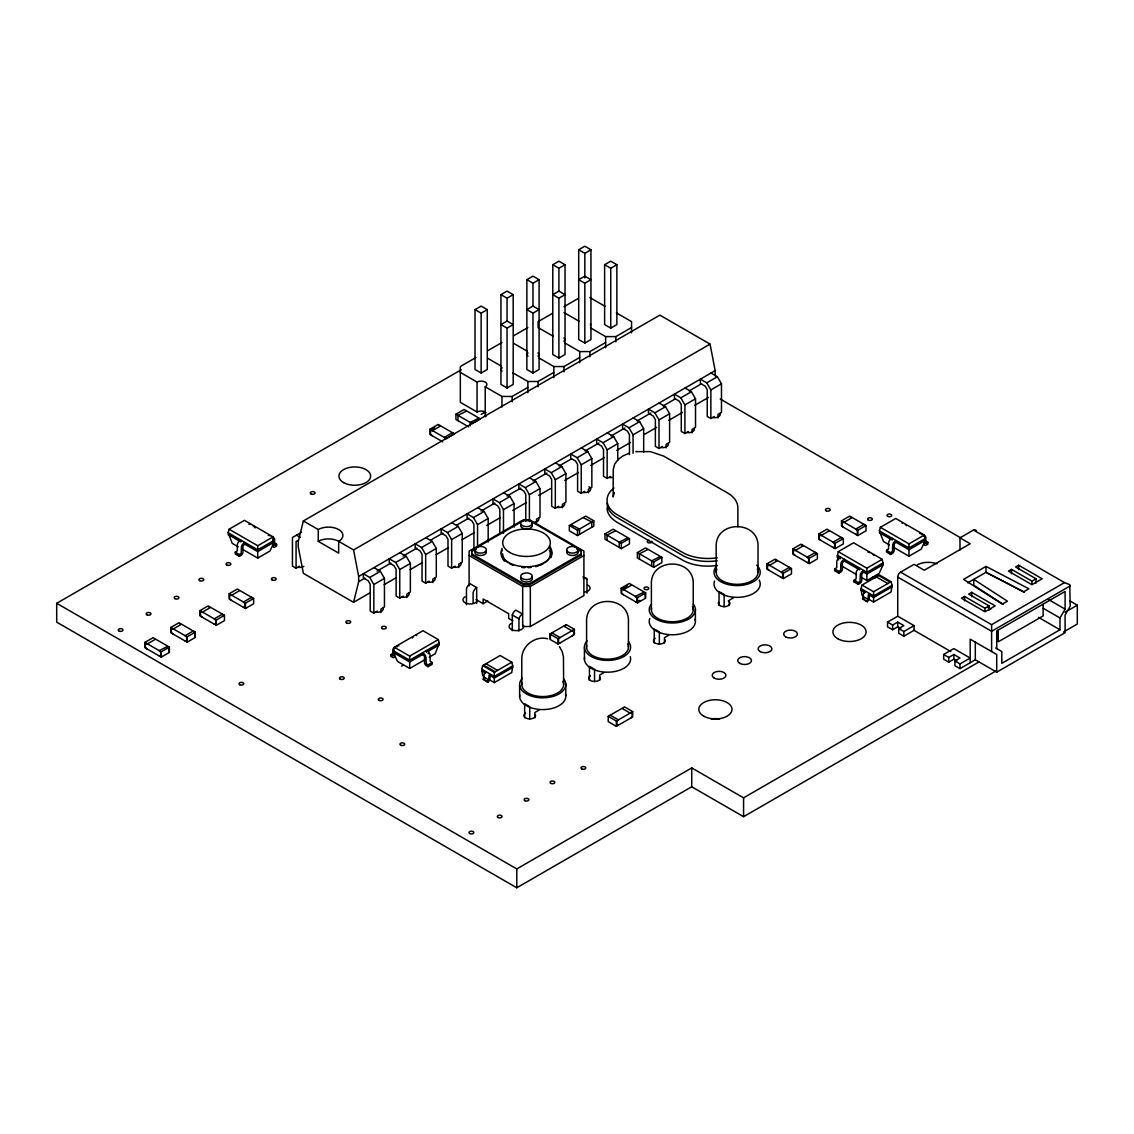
<?xml version="1.0" encoding="UTF-8"?>
<svg xmlns="http://www.w3.org/2000/svg" width="1134" height="1134" viewBox="0 0 1134 1134"><rect width="100%" height="100%" fill="white"/><g stroke="black" fill="none" stroke-linecap="round" stroke-linejoin="round"><path stroke-width="1.5" d="M471.914 555.079L471.914 550.387L523.469 520.634L529.55 520.634L581.09 550.387L581.104 555.065L529.55 584.832L523.44 584.832L471.914 555.079L471.914 553.916L523.44 583.67L529.55 583.67L581.104 553.902L581.104 555.065M489.945 680.088L494.296 682.597L494.296 672.292L482.715 665.601L481.723 669.173L482.715 675.907M867.794 598.709L873.591 602.055L873.591 591.75L862.01 585.073L861.018 588.631L862.01 595.364M864.292 593.365L864.632 592.657M392.846 655.58L392.888 649.513A3.615 2.084 60 0 1 395.086 648.251M482.715 665.601L500.179 655.523L511.76 662.199L512.752 665.856L511.76 672.505L494.296 682.597M862.01 585.073L879.488 574.981L891.069 581.671L892.047 585.314L891.069 591.962L873.591 602.055M614.174 492.425L613.154 496.905L613.225 469.731L614.529 464.416L617.704 459.95M715.157 375.878L715.157 370.634L710.068 344.112L659.86 315.124L303.359 520.96L298.256 541.57L298.256 546.829L303.359 573.336L353.567 602.324L370.393 592.614M353.567 602.324L358.67 581.714L358.67 576.455L353.567 549.933L338.669 541.343A14.43 8.335 0 0 0 318.257 541.343L318.257 529.55L303.359 520.96M238.225 546.829L232.215 543.356L228.132 532.753L229.111 529.224L244.462 520.35L273.081 536.878L274.059 542.18L269.977 551.011L257.73 558.084L242.733 549.423M424.711 659.79L409.7 668.45L397.453 661.377L393.37 652.546L394.349 647.245L422.968 630.717L438.319 639.576L439.297 643.12L435.215 653.723L429.205 657.181M838.636 559.913L837.275 556.964L838.253 551.663L853.59 542.789L882.209 559.317L883.188 564.619L879.105 573.464L866.858 580.523L860.862 577.064M889.467 544.944L883.471 541.485L879.389 530.882L880.367 527.338L895.718 518.479L924.323 535.007L925.301 540.308L921.219 549.139L908.972 556.213L893.975 547.552M484.813 677.82L483.297 679.521C484.346 677.707 483.892 669.457 485.678 673.001L481.723 670.718M614.061 492.893L613.607 493.744M995.695 648.01L1001.818 651.54L1001.818 663.333L1059.992 629.753L1059.992 617.959L1065.095 609.128L1065.095 591.452L996.715 630.929L996.715 648.605M863.598 598.242L862.591 598.979C863.64 597.164 863.201 588.915 864.973 592.458L861.018 590.176M617.973 459.653L622.864 455.981L628.803 453.345M475.018 309.61L481.142 306.081L487.266 309.61L487.266 369.471L481.142 373.015L475.018 369.471L475.018 309.61L481.142 313.154L487.266 309.61M500.944 294.656L507.068 291.112L513.192 294.656L513.192 384.44L507.068 387.97L500.944 384.44L500.944 294.656L507.068 298.185L513.192 294.656M526.856 279.687L532.98 276.157L539.104 279.687L539.104 369.471L532.98 373.015L526.856 369.471L526.856 279.687L532.98 283.216L539.104 279.687M552.782 264.718L558.906 261.189L565.03 264.718L565.03 354.517L558.906 358.046L552.782 354.517L552.782 264.718L558.906 268.262L565.03 264.718M578.709 249.763L584.832 246.22L590.942 249.763L590.942 339.548L584.832 343.078L578.709 339.548L578.709 249.763L584.832 253.293L590.942 249.763M507.068 321.05L500.944 324.579L507.068 328.123L513.192 324.579L507.068 321.05L507.068 298.185M558.906 291.112L552.782 294.656L558.906 298.185L565.03 294.656L558.906 291.112L558.906 268.262M604.62 264.718L610.744 261.189L616.868 264.718L616.868 324.579L610.744 328.123L604.62 324.579L604.62 264.718L610.744 268.262L616.868 264.718M532.98 313.154L539.104 309.61L532.98 306.081L526.856 309.61L532.98 313.154L532.98 373.015M584.832 283.216L590.942 279.687L584.832 276.157L578.709 279.687L584.832 283.216L584.832 343.078M476.039 357.451L460.333 366.537L460.333 402.357L477.06 412.011A5.769 3.331 0 0 1 486.146 412.705M487.677 350.746L501.965 342.496M513.603 335.777L527.877 327.528M552.371 313.395L538.083 321.631L538.083 327.528L553.307 336.316M564.009 306.676L578.297 298.426M996.162 670.86L743.578 816.693L691.74 786.769L516.778 887.78L56.7 622.155L56.7 603.302L461.198 369.769M430.013 429.162L438.178 424.442L454.507 433.868L446.342 438.589L430.013 429.162L430.013 434.464L442.77 441.821M455.939 414.193L464.104 409.487L480.433 418.914L472.268 423.62L455.939 414.193L455.939 419.495L468.696 426.866M431.884 429.262L434.606 427.688M274.059 542.18L257.73 551.606L244.972 544.235L243.952 544.83A1.446 0.836 -60 0 0 242.931 546.602L242.931 552.201A2.523 1.46 -60 0 1 241.145 555.291L239.359 556.312L235.277 553.959L235.277 552.201L237.318 550.798L237.346 544.731A3.615 2.084 -60 0 1 239.543 540.918L240.89 540.11L240.89 541.882L228.132 534.525M481.142 414.378L485.224 412.011M460.333 372.42L477.06 382.087A5.769 3.331 0 0 1 485.224 382.087A5.769 3.331 0 0 1 485.224 386.793L501.965 396.461L512.171 396.461L527.877 387.389M512.667 372.717L527.877 381.492L538.083 381.492L553.803 372.42M538.593 357.749L553.803 366.537L564.009 366.537L579.729 357.451M564.505 342.78L579.729 351.568L589.921 351.568L605.641 342.496M590.431 327.811L605.641 336.6L615.847 336.6L631.567 327.528M235.277 552.201L239.359 554.554L241.216 553.463L241.429 547.084A3.615 2.084 -60 0 1 243.626 543.271L244.972 542.477L244.972 544.235M229.111 529.224L257.73 545.737L273.081 536.878M274.059 540.408L257.73 549.834L228.132 532.753M273.039 541.811L273.039 546.007A2.523 1.46 -60 0 0 274.825 547.042L276.611 546.007L276.611 544.235L274.697 545.298M301.545 532.271L292.444 537.53L292.444 566.107L296.073 568.205L299.574 566.192M298.114 540.28L296.073 541.457L296.073 568.205M144.897 642.397L153.062 637.691L169.391 647.117L169.391 652.419L161.226 657.125L144.897 647.698L144.897 642.397L161.226 651.823L169.391 647.117M170.823 627.442L178.988 622.722L195.317 632.148L195.317 637.45L187.153 642.17L170.823 632.744L170.823 627.442L187.153 636.869L195.317 632.148M199.981 610.602L208.132 605.896L224.461 615.323L224.461 620.624L216.296 625.33L199.981 615.904L199.981 610.602L216.296 620.029L224.461 615.323M229.139 593.762L237.304 589.056L253.633 598.483L253.633 603.784L245.468 608.49L229.139 599.064L229.139 593.762L245.468 603.189L253.633 598.483M353.567 549.933L710.068 344.112M358.67 576.455L715.157 370.634M358.67 581.714L364.779 578.17M377.027 571.111L390.791 563.159M403.038 556.085L416.802 548.147M430.58 540.195L442.813 533.122M456.591 525.17L468.824 518.11M481.071 511.037L494.835 503.085M507.082 496.026L520.846 488.074M533.093 481L546.857 473.048M559.105 465.989L571.338 458.916M585.116 450.963L598.88 443.025M611.127 435.952L624.891 428M637.138 420.941L650.902 412.989M663.149 405.915L675.382 398.856M689.16 390.904L701.393 383.831M377.324 611.084L373.837 613.111L370.208 611.013L370.208 584.265L368.167 580.721L363.348 577.943L363.348 573.747L369.755 577.447L380.372 571.323L384.454 578.397L384.454 606.973L380.967 608.986L380.967 612.488M403.25 596.13L399.763 598.142L396.12 596.045L396.12 569.296L394.079 565.753L389.274 562.974L389.274 558.779L395.681 562.478L406.284 556.355L410.366 563.428L410.366 592.019L406.879 594.032L406.879 597.519M429.162 581.161L425.675 583.174L422.046 581.076L422.046 554.328L420.005 550.798L415.186 548.02L415.186 543.824L421.593 547.524L432.21 541.386L436.292 548.459L436.292 577.05L432.805 579.063L432.805 582.55M455.117 566.178L451.63 568.191L448.001 566.093L448.001 539.345L445.96 535.815L441.14 533.023L441.14 528.841L447.547 532.541L458.164 526.403L462.247 533.476L462.247 562.067L458.76 564.08L458.76 567.567M473.927 549.451L473.927 524.376L471.886 520.846L467.066 518.068L467.066 513.872L473.473 517.572L484.09 511.448L488.173 518.507L488.173 542.052M499.839 532.824L499.839 509.421L497.798 505.877L492.978 503.099L492.978 498.903L499.385 502.603L510.002 496.479L514.085 503.553L514.085 527.083M525.765 521.201L525.765 494.452L523.724 490.909L518.904 488.13L518.904 483.934L525.311 487.634L535.928 481.511L540.011 488.584L540.011 517.175L536.51 519.188L536.51 522.675M558.807 506.317L555.32 508.33L551.677 506.232L551.677 479.484L549.636 475.954L544.816 473.176L544.816 468.98L551.237 472.68L561.84 466.542L565.923 473.615L565.923 502.206L562.436 504.219L562.436 507.706M584.719 491.348L581.232 493.361L577.603 491.263L577.603 464.515L575.562 460.985L570.742 458.207L570.742 454.011L577.149 457.711L587.766 451.587L591.849 458.646L591.849 487.237L588.362 489.25L588.362 492.751M610.645 476.393L607.158 478.406L603.515 476.308L603.515 449.56L601.474 446.016L596.668 443.238L596.668 439.042L603.075 442.742L613.678 436.618L617.761 443.692L617.761 460.503M629.441 454.649L629.441 434.591L627.4 431.062L622.58 428.269L622.58 424.073L628.987 427.787L639.604 421.65L643.687 428.723L643.687 452.268M662.483 446.456L658.996 448.469L655.367 446.371L655.367 419.623L653.326 416.093L648.506 413.315L648.506 409.119L654.913 412.819L665.53 406.695L669.613 413.754L669.613 442.345L666.112 444.358L666.112 447.845M688.409 431.487L684.908 433.514L681.279 431.416L681.279 404.668L679.238 401.124L674.418 398.346L674.418 394.15L680.825 397.85L691.442 391.726L695.525 398.799L695.525 427.376L692.038 429.389L692.038 432.89M714.363 416.504L710.862 418.517L707.233 416.419L707.233 389.671L705.192 386.141L700.373 383.363L700.373 379.167L706.78 382.867L717.397 376.743L721.479 383.802L721.479 412.393L717.992 414.406L717.992 417.907M373.837 613.111L373.837 584.52L384.454 578.397M399.763 598.142L399.763 569.552L410.366 563.428M425.675 583.174L425.675 554.583L436.292 548.459M451.63 568.191L451.63 539.6L462.247 533.476M477.556 546.503L477.556 524.645L488.173 518.507M503.468 533.221L503.468 509.676L514.085 503.553M529.394 521.612L529.394 494.707L540.011 488.584M555.32 508.33L555.32 479.739L565.923 473.615M581.232 493.361L581.232 464.784L591.849 458.646M607.158 478.406L607.158 449.815L617.761 443.692M633.07 453.345L633.07 434.846L643.687 428.723M658.996 448.469L658.996 419.892L669.613 413.754M684.908 433.514L684.908 404.923L695.525 398.799M710.862 418.517L710.862 389.94L721.479 383.802M384.157 584.662L396.404 577.589M410.168 569.651L422.415 562.577M436.179 554.625L448.426 547.566M462.19 539.614L474.437 532.541M486.67 525.481L500.448 517.529M512.681 510.456L526.459 502.504M538.693 495.445L550.94 488.371M564.704 480.419L578.482 472.481M590.715 465.408L604.493 457.456M616.726 450.396L630.504 442.444M644.268 434.492L656.515 427.419M668.748 420.36L682.526 412.407M694.759 405.334L708.537 397.396M473.431 550.67L476.464 548.927M569.339 525.524L585.668 516.098L593.819 520.804L593.819 526.119L577.504 535.546L569.339 530.825L569.339 525.524L577.504 530.23L593.819 520.804M394.391 653.567L394.391 656.373A2.523 1.46 60 0 1 392.605 657.408L390.819 656.373L390.819 654.601L392.86 653.425M476.124 599.631L483.141 603.685L487.733 601.034M604.975 533.901L613.14 529.195L629.469 538.622L629.469 543.923L621.304 548.629L604.975 539.203L604.975 533.901L621.304 543.328L629.469 538.622M394.349 647.245L409.7 656.104L438.319 639.576M469.107 555.518L522.675 586.448L530.329 586.448L583.911 555.518M439.297 643.12L409.7 660.201L393.37 650.774M401.535 666.097L403.576 664.907M426.54 652.248L426.54 650.477L427.887 651.285A3.615 2.084 60 0 1 430.098 655.098L430.126 661.165L432.153 662.554L432.153 664.326L428.071 666.679L426.285 665.644A2.523 1.46 60 0 1 424.499 662.554L424.499 656.955A1.446 0.836 60 0 0 423.478 655.197L422.458 654.601L409.7 661.972L393.37 652.546M427.957 651.426L439.297 644.877M422.458 654.601L422.458 652.83L423.818 653.638A3.615 2.084 60 0 1 426.015 657.451L426.256 663.858L428.071 664.907L432.153 662.554M637.379 552.612L645.544 547.906L661.873 557.333L661.873 562.634L653.708 567.34L637.379 557.914L637.379 552.612L653.708 562.039L661.873 557.333M522.675 586.448L522.675 626.521L530.329 626.521L583.911 595.591L583.911 551.096L530.329 520.166L522.675 520.166L469.107 551.096L469.107 585.938M621.191 588.163L629.342 583.443L645.671 592.869L645.671 598.171L637.506 602.891L621.191 593.465L621.191 588.163L637.506 597.59L645.671 592.869M623.062 588.263L627.13 585.895M549.905 634.019L566.235 624.593L574.399 629.313L574.399 634.615L558.07 644.041L549.905 639.321L549.905 634.019L558.07 638.74L574.399 629.313M565.724 625.486L564.193 626.365L572.358 631.071L573.889 630.192L573.889 634.317L572.358 635.791M494.296 672.292L511.76 662.199M512.752 667.402L494.367 678.019L490.412 675.736L489.732 679.223A2.892 1.673 -60 0 1 489.69 680.003L488.031 682.257L483.297 679.521M512.752 665.856L494.367 676.474L481.723 669.173M483.297 677.976C491.773 689.656 487.053 670.251 490.412 675.736M635.465 601.715L636.996 601.998L639.718 600.425M766.981 563.839L775.146 559.133L791.475 568.559L791.475 573.861L783.311 578.567L766.981 569.14L766.981 563.839L783.311 573.265L791.475 568.559M792.893 548.884L801.058 544.164L817.387 553.59L817.387 558.892L809.222 563.612L792.893 554.186L792.893 548.884L809.222 558.311L817.387 553.59M818.819 533.916L826.984 529.195L843.313 538.622L843.313 543.923L835.148 548.643L818.819 539.217L818.819 533.916L835.148 543.342L843.313 538.622M841.499 520.818L849.664 516.098L865.993 525.524L865.993 530.825L857.828 535.546L841.499 526.119L841.499 520.818L857.828 530.244L865.993 525.524M539.104 710.04L534.851 712.492L534.851 717.751M603.898 672.618L599.659 675.07L599.659 680.343M668.691 635.21L664.453 637.662L664.453 642.935M733.5 597.802L729.247 600.255L729.247 605.513M840.337 556.964L838.976 557.758A3.615 2.084 -60 0 0 836.779 561.571L836.75 567.652L834.723 569.041L834.723 570.813L838.806 573.166L840.592 572.131A2.523 1.46 -60 0 0 842.378 569.041L842.378 563.442A1.446 0.836 -60 0 1 843.398 561.67L844.419 561.089L859.714 569.92M834.723 569.041L838.806 571.394L840.648 570.317L840.861 563.924A3.615 2.084 -60 0 1 843.058 560.125L844.419 559.317L844.419 561.089M925.301 540.308L908.972 549.735L896.229 542.364L895.208 542.959A1.446 0.836 -60 0 0 894.187 544.731L894.187 550.316A2.523 1.46 -60 0 1 892.401 553.42L890.615 554.441L886.533 552.088L886.533 550.316L888.56 548.927L888.588 542.86A3.615 2.084 -60 0 1 890.785 539.047L892.146 538.239L892.146 540.011M859.714 568.148L858.367 568.956A3.615 2.084 -60 0 0 856.17 572.769L856.142 578.836L854.1 580.239L854.1 581.997L858.183 584.364L859.969 583.33A2.523 1.46 -60 0 0 861.755 580.239L861.755 574.64A1.446 0.836 -60 0 1 862.776 572.868L863.796 572.273L866.858 574.045L883.188 564.619M886.533 550.316L890.615 552.683L892.458 551.592L892.671 545.213A3.615 2.084 -60 0 1 894.868 541.4L896.229 540.606L896.229 542.364M608.221 716.334L624.536 706.907L632.701 711.613L632.701 716.915L616.372 726.341L608.221 721.635L608.221 716.334L616.372 721.04L632.701 711.613M608.731 716.631L610.262 715.157L618.413 719.863L616.882 721.337L616.882 725.462L618.413 725.165M838.253 551.663L866.858 568.177L882.209 559.317M880.367 527.338L908.972 543.866L924.323 535.007M883.188 562.847L866.858 572.273L837.275 555.192M925.301 538.537L908.972 547.963L879.389 530.882M854.1 581.997L855.886 580.977M854.1 580.239L858.183 582.592L860.04 581.501L860.252 575.122A3.615 2.084 -60 0 1 862.45 571.309L863.796 570.515L863.796 572.273M924.281 539.94L924.281 544.136A2.523 1.46 -60 0 0 926.067 545.171L927.853 544.136L927.853 542.364L925.968 543.427M950.802 651.54L914.061 630.334L914.061 625.628L897.731 616.201L897.731 577.078A4.04 2.339 -60 0 1 900.594 572.131L914.061 564.349L924.267 570.246L970.194 543.725L959.988 537.842L959.988 550.061M959.988 537.842L973.454 530.06A4.04 2.339 -60 0 1 976.289 531.293M873.591 591.75L891.069 581.671M892.047 586.859L873.662 597.476L869.707 595.194L869.027 598.681A2.892 1.673 -60 0 1 868.998 599.475L867.34 601.715L862.591 598.979M892.047 585.314L873.662 595.931L861.018 588.631M862.591 597.434C871.068 609.114 866.362 589.708 869.707 595.194M900.793 628.562L897.731 626.804L892.628 629.753L887.525 626.804L887.525 622.084L897.731 616.201M967.77 582.833L985.999 572.301L1023.761 591.75L1028.864 588.801L985.999 566.405L963.56 579.375L1002.328 604.124L1007.431 601.176L973.766 579.375L973.766 585.272L1003.037 604.224M887.525 622.084L892.628 625.032L897.731 622.084L903.855 625.628L898.752 628.562L898.752 633.282L903.855 636.231L914.061 630.334M898.752 628.562L903.855 631.51L914.061 625.628M989.061 605.882L984.978 608.235L964.58 596.456L961.519 598.228L984.978 611.779L995.184 605.882L971.725 592.331L968.663 594.103L989.061 605.882L989.061 610.305M1036.008 578.779L1031.926 581.147L1011.514 569.353L1008.452 571.125L1031.926 584.676L1042.132 578.779L1018.658 565.228L1015.596 567L1036.008 578.779L1036.008 583.202M56.7 603.302L516.778 868.928L691.74 767.916L743.578 797.84L979.322 661.732M900.594 572.131L991.612 624.678L1064.486 582.607L1069.759 584.648L1070.198 606.18L1065.095 615.011L1065.095 632.687L996.715 672.164L975.297 659.79L959.988 668.635L954.885 665.686L954.885 660.966L959.988 658.032L953.864 654.488L948.761 657.437L943.658 654.488L943.658 659.208L948.761 662.157L953.864 659.208L956.926 660.966M943.658 654.488L953.864 648.605L970.194 658.032L959.988 663.914L954.885 660.966M1070.198 585.909L991.612 631.284L897.731 577.078M1065.053 612.247L1077.3 605.173L1077.3 624.026L1063.522 631.978M635.82 451.63L650.448 451.63L663.801 456.151L727.915 493.177C733.103 496.224 737.795 501.228 737.88 507.607L737.88 526.828M392.704 655.665L390.819 654.601M547.58 638.796C535.007 635.366 521.413 646.125 521.782 659.152L521.782 684.482M1024.271 592.288L985.999 572.301L985.999 566.405M589.921 297.604L605.145 306.378M616.343 312.856L631.567 321.631L631.567 332.815M710.99 373.043L717.397 376.743M973.454 530.06L1064.486 582.607M720.189 398.984L960.81 537.913M1069.631 600.751L1077.3 605.173M564.009 312.559L579.219 321.347M685.035 388.026L691.442 391.726M1048.255 599.404L1065.095 609.128M1043.152 608.249L1059.992 617.959M925.812 541.187L927.853 542.364M1038.56 617.378L1059.992 629.753M659.109 402.995L665.53 406.695M879.389 532.64L890.757 539.217M850.174 516.991L851.705 517.869L843.54 522.59L842.009 521.697L842.009 525.822L843.54 527.296M865.483 525.822L863.952 524.347L855.787 529.068L857.318 530.542L857.318 534.667L855.787 534.369M987.856 607.541L990.79 609.241M513.688 343.375L527.381 351.271M633.197 417.95L639.604 421.65M842.803 538.919L841.272 537.445L833.107 542.165L834.638 543.64L834.638 547.765L833.107 547.467M878.595 575.491L890.176 582.181M876.242 576.852L887.823 583.542M872.982 576.993L875.023 578.17M837.275 556.964L840.337 558.722M487.776 358.33L501.455 366.239M841.357 565.795L856.354 574.456M607.271 432.919L613.678 436.618M801.568 545.043L803.099 545.936L794.934 550.642L793.403 549.763L793.403 553.888L794.934 555.362M816.877 553.888L815.346 552.414L807.181 557.12L808.712 558.594L808.712 562.719L807.181 562.436M863.272 596.583L868.006 599.319M581.359 447.887L587.766 451.587M775.656 560.012L777.187 560.891L769.022 565.611L767.491 564.732L767.491 568.857L769.022 570.317M790.965 568.857L789.434 567.383L781.269 572.089L782.8 573.563L782.8 577.688L781.269 577.39M555.433 462.842L561.84 466.542M438.688 425.335L440.219 426.214L432.054 430.92L430.523 430.041L430.523 434.166L432.054 435.64M453.997 434.166L452.466 432.692L444.301 437.412L445.832 438.886M529.521 477.811L535.928 481.511M720.317 592.246L724.144 594.457L724.144 606.747M503.595 492.78L510.002 496.479M576.54 548.927L581.09 551.549L581.09 550.387M477.669 507.748L484.09 511.448M582.989 576.837L586.973 579.148L586.973 593.195M655.523 629.668L659.35 631.879L659.35 644.155M451.757 522.703L458.164 526.403M425.803 537.686L432.21 541.386M476.677 603.401L476.677 587.554L470.043 583.726A5.33 3.076 -60 0 0 466.471 588.985L466.471 604.649M518.933 618.81A5.188 2.991 -60 0 1 522.505 614.004L515.871 610.177A5.188 2.991 -60 0 0 512.299 614.982L518.933 618.81L518.933 631.114M399.877 552.655L406.284 556.355M512.866 620.851L508.656 618.413L508.656 613.707L483.141 598.979L483.141 603.685M373.965 567.624L380.372 571.323M318.257 541.343L338.669 553.123L338.669 541.343A14.43 8.335 0 0 0 338.669 529.55A14.43 8.335 0 0 0 318.257 529.55M296.527 535.163L300.368 537.388M485.962 663.73L497.543 670.421M274.57 543.058L276.611 544.235M483.594 665.091L495.175 671.782M483.977 677.111L488.711 679.847M253.123 598.78L251.592 597.306L243.427 602.012L244.958 603.486L244.958 607.611L243.427 607.314M208.642 606.775L210.173 607.654L202.022 612.374L200.491 611.495L200.491 615.606L202.022 617.08M223.951 615.606L222.42 614.146L214.255 618.852L215.786 620.326L215.786 624.451L214.255 624.154M179.498 623.601L181.029 624.494L172.864 629.2L171.333 628.321L171.333 632.446L172.864 633.92M559.459 646.607L562.237 651.71L563.456 656.926L563.641 684.482M706.78 382.867L710.862 389.94M680.825 397.85L684.908 404.923M654.913 412.819L658.996 419.892M628.987 427.787L633.07 434.846M603.075 442.742L607.158 449.815M577.149 457.711L581.232 464.784M551.237 472.68L555.32 479.739M525.311 487.634L529.394 494.707M499.385 502.603L503.468 509.676M473.473 517.572L477.556 524.645M447.547 532.541L451.63 539.6M421.593 547.524L425.675 554.583M395.681 562.478L399.763 569.552M369.755 577.447L373.837 584.52M925.84 543.356L925.798 537.275A3.615 2.084 -60 0 0 923.6 536.013M274.598 545.227L274.556 539.16A3.615 2.084 -60 0 0 272.684 537.771M1043.152 604.124L1043.152 615.904L998.246 641.83L998.246 630.036M1031.926 581.147L1031.926 584.081M1018.658 565.228L1018.658 569.651M1011.514 569.353L1011.514 573.776M996.715 672.164L996.715 654.488L970.194 639.179L970.194 662.738M991.612 624.678L991.612 651.54M984.978 608.235L984.978 611.183M975.297 642.113L975.297 659.79M971.725 592.331L971.725 596.753M964.58 596.456L964.58 600.878M959.988 663.914L959.988 668.635M953.864 654.488L953.864 659.208M948.761 657.437L948.761 662.157M908.972 543.866L908.972 556.213M903.855 631.51L903.855 636.231M897.731 622.084L897.731 626.804M892.628 625.032L892.628 629.753M890.615 552.683L890.615 554.441M867.34 600.169L867.34 601.715M866.858 568.177L866.858 580.523M858.183 582.592L858.183 584.364M857.828 530.244L857.828 535.546M838.806 571.394L838.806 573.166M835.148 543.342L835.148 548.643M829.025 530.967L820.86 535.687L819.329 534.794L819.329 538.919L820.86 540.394M809.222 558.311L809.222 563.612M783.311 573.265L783.311 578.567M758.036 572.245L758.036 546.914C759.256 519.896 714.973 519.896 716.178 546.914L716.178 572.245M743.578 797.84L743.578 816.693M719.041 591.509L719.041 605.556M695.383 609.156L695.383 620.95M693.243 609.667L693.243 584.322C694.447 557.304 650.165 557.304 651.384 584.322L651.384 609.667M691.74 767.916L691.74 786.769M659.832 556.737L651.667 560.862L651.667 566.164M654.247 628.931L654.247 642.964M653.708 562.039L653.708 567.34M647.585 549.664L639.42 553.789L639.42 559.09M645.161 593.167L645.161 597.292M643.63 592.288L635.465 596.399L636.996 597.873L636.996 601.998M637.506 597.59L637.506 602.891M631.383 585.215L623.232 589.921L621.701 589.042L621.701 593.167L623.232 594.641M630.66 718.091L632.191 716.631L632.191 712.506L630.66 713.385L622.495 708.665M628.434 647.075L628.434 621.744C629.654 594.712 585.371 594.712 586.59 621.744L586.59 647.075M627.428 538.026L619.263 542.151L619.263 547.453M621.304 543.328L621.304 548.629M616.372 721.04L616.372 726.341M615.847 336.6L615.847 341.887M615.181 530.967L607.016 535.092L607.016 540.394M610.744 268.262L610.744 328.123M605.641 336.6L605.641 347.769M594.556 681.577L594.556 669.287L589.453 666.338L589.453 680.386M591.778 527.296L591.778 521.994L583.627 517.869M589.921 351.568L589.921 356.841M584.832 253.293L584.832 277.943M584.435 647.571L584.435 659.364M579.729 351.568L579.729 362.738M579.545 534.355L579.545 529.054L571.38 524.929M577.504 530.23L577.504 535.546M565.781 683.986L565.781 695.766M564.009 366.537L564.009 371.81M560.111 642.865L558.58 643.162L558.58 639.037L560.111 637.563L551.946 632.843L550.415 634.317L550.415 638.442M558.906 298.185L558.906 358.046M558.07 638.74L558.07 644.041M553.803 366.537L553.803 377.707M538.083 381.492L538.083 386.779M532.98 283.216L532.98 306.109M530.329 586.448L530.329 626.521M529.748 718.984L529.748 706.695L524.645 703.746L524.645 717.794M529.55 583.67L529.55 584.832M527.877 381.492L527.877 392.676M523.44 583.67L523.44 584.832M519.641 684.993L519.641 696.772M516.778 868.928L516.778 887.78M512.171 396.461L512.171 401.748M512.299 614.982L512.299 630.788M507.068 328.123L507.068 387.97M501.965 396.461L501.965 407.021M488.031 680.712L488.031 682.257M485.224 386.793L485.224 416.731A5.769 3.331 0 0 0 486.146 416.036M481.142 313.154L481.142 373.015M478.392 418.318L470.227 422.443L470.227 425.789M477.06 382.087L477.06 412.011M473.105 603.26L473.105 592.813A5.33 3.076 -60 0 1 476.677 587.554M471.914 550.387L471.914 551.549M466.145 411.245L457.98 415.37L457.98 420.671M428.071 664.907L428.071 666.679M409.7 656.104L409.7 668.45M257.73 545.737L257.73 558.084M245.468 603.189L245.468 608.49M239.359 554.554L239.359 556.312M239.345 590.814L231.18 595.534L229.649 594.655L229.649 598.78L231.18 600.24M216.296 620.029L216.296 625.33M194.807 636.571L194.807 632.446L193.276 630.972L185.111 635.692L186.642 637.152L186.642 641.277L185.111 640.993M187.153 636.869L187.153 642.17M168.881 647.415L168.881 651.54M167.35 646.522L159.185 650.647L160.716 652.121L160.716 656.246L159.185 655.948M161.226 651.823L161.226 657.125M155.103 639.463L146.938 644.169L145.407 643.29L145.407 647.415L146.938 648.889M665.006 639.831A5.854 3.388 0 0 1 657.833 643.984A5.854 3.388 0 0 1 655.211 638.314M587.936 585.116A7.328 4.238 0 0 1 584.648 592.203M523.469 625.33A7.328 4.238 0 0 1 514.496 630.518A7.328 4.238 0 0 1 511.207 623.431M477.329 600.878A7.328 4.238 0 0 1 466.584 603.444A7.328 4.238 0 0 1 465.068 596.782M535.404 714.661A5.854 3.388 0 0 1 528.231 718.8A5.854 3.388 0 0 1 525.609 713.144M303.841 566.405A5.854 3.388 0 0 1 298.185 567.284M728.297 600.907A5.854 3.388 0 0 1 725.661 606.562A5.854 3.388 0 0 1 718.488 602.423M668.238 443.422A5.854 3.388 0 0 1 661.065 447.561M612.247 477.499A5.854 3.388 0 0 1 609.213 477.499M588.957 486.798A5.854 3.388 0 0 1 589.893 490.88A5.854 3.388 0 0 1 583.301 492.454M917.037 565.015A15.876 9.171 0 0 1 936.925 563.811M651.908 541.216A2.381 1.375 0 0 1 650.236 542.888A2.381 1.375 0 0 1 647.316 541.924A2.381 1.375 0 0 1 649.002 540.238M600.212 677.253A5.854 3.388 0 0 1 593.039 681.392A5.854 3.388 0 0 1 590.403 675.736M383.108 608.037A5.854 3.388 0 0 1 375.935 612.176M409.034 593.068A5.854 3.388 0 0 1 401.861 597.207M434.96 578.099A5.854 3.388 0 0 1 427.773 582.252M460.872 563.144A5.854 3.388 0 0 1 453.699 567.284M538.636 518.238A5.854 3.388 0 0 1 534.497 522.391M564.548 503.283A5.854 3.388 0 0 1 557.375 507.422M694.15 428.454A5.854 3.388 0 0 1 686.977 432.593M720.076 413.485A5.854 3.388 0 0 1 712.903 417.638M711.117 718.942A16.599 9.582 0 0 1 719.707 718.942M695.071 619.207A23.091 13.325 0 0 1 671.668 634.771A23.091 13.325 0 0 1 649.796 618.484M693.299 604.096A23.091 13.325 0 0 1 673.185 622.977A23.091 13.325 0 0 1 650.661 605.032M692.52 606.534A20.922 12.077 0 0 1 673.681 621.716A20.922 12.077 0 0 1 651.568 608.079M583.4 578.468A5.188 2.991 -60 0 1 586.973 579.148M531.364 523.837A5.769 3.331 0 0 1 530.769 527.877L529.621 528.444A5.769 3.331 0 0 1 522.618 528.104L521.654 527.438A5.769 3.331 0 0 1 520.875 524.929M531.633 577.135A5.769 3.331 0 0 1 531.364 580.466L530.386 581.132A5.769 3.331 0 0 1 523.384 581.473L522.235 580.906A5.769 3.331 0 0 1 521.016 577.645M549.395 545.978A25.26 14.586 0 0 1 528.713 566.674A25.26 14.586 0 0 1 502.107 548.374M486.16 551.294A5.769 3.331 0 0 1 479.838 555.462A5.769 3.331 0 0 1 475.585 550.486M578 551.294A5.769 3.331 0 0 1 571.678 555.462A5.769 3.331 0 0 1 567.425 550.486M504.63 561.245A25.26 14.586 0 0 1 502.773 558.934M502.107 557.73A25.26 14.586 0 0 1 502.107 550.174M549.395 547.793A25.26 14.586 0 0 1 550.897 557.73M549.508 550.401A23.814 13.75 0 0 1 544.745 562.79M543.342 563.669A23.814 13.75 0 0 1 539.727 565.384M538.409 565.852A23.814 13.75 0 0 1 535.617 566.66M531.166 567.439A23.814 13.75 0 0 1 528.061 567.666M524.957 567.666A23.814 13.75 0 0 1 521.853 567.439M513.291 565.384A23.814 13.75 0 0 1 509.676 563.669M508.273 562.79A23.814 13.75 0 0 1 502.702 553.959M428.071 653.283A1.446 0.836 60 0 1 428.368 653.765M397.028 646.819A3.615 2.084 60 0 1 397.467 646.04M397.949 645.77A3.615 2.084 60 0 1 398.842 645.77M412.337 637.974A3.615 2.084 60 0 1 413.244 636.925M416.419 635.621A3.615 2.084 60 0 1 416.674 635.054M254.654 526.842A3.615 2.084 -60 0 1 255.164 527.962M253.293 526.573A3.615 2.084 -60 0 1 254.441 526.672M248.885 524.333A3.615 2.084 -60 0 1 250.571 524.489M272.741 539.756A1.446 0.836 -60 0 1 273.039 540.408M268.276 535.532A3.615 2.084 -60 0 1 270.147 535.886M717.269 557.772A36.075 20.823 0 0 1 682.427 552.371L617.619 514.964A36.075 20.823 0 0 1 613.948 487.989M717.269 560.72A36.075 20.823 0 0 1 682.427 555.32L617.619 517.912A36.075 20.823 0 0 1 607.059 503.184M717.269 565.427A36.075 20.823 0 0 1 682.427 560.04L617.619 522.618A36.075 20.823 0 0 1 607.059 507.89M565.469 694.036A23.091 13.325 0 0 1 543.583 709.586A23.091 13.325 0 0 1 519.726 695.029M563.697 678.926A23.091 13.325 0 0 1 542.066 697.807A23.091 13.325 0 0 1 522.292 678.26M562.918 681.364A20.922 12.077 0 0 1 544.079 696.545A20.922 12.077 0 0 1 521.966 682.909M759.17 580.098A23.091 13.325 0 0 1 737.979 597.349A23.091 13.325 0 0 1 714.604 581.076M756.661 565.157A23.091 13.325 0 0 1 737.979 585.569A23.091 13.325 0 0 1 716.688 566.022M757.328 569.126A20.922 12.077 0 0 1 737.114 584.336A20.922 12.077 0 0 1 716.901 569.126M590.403 323.714A5.769 3.331 0 0 1 590.403 325.444M563.91 337.875A5.769 3.331 0 0 1 563.91 341.221M502.064 371.144A5.769 3.331 0 0 1 502.064 367.813M537.984 352.844A5.769 3.331 0 0 1 537.984 356.175M527.99 356.175A5.769 3.331 0 0 1 527.99 352.844M872.726 554.554A3.615 2.084 -60 0 1 873.662 555.093M868.034 552.258A3.615 2.084 -60 0 1 869.58 552.74M905.428 524.702A3.615 2.084 -60 0 1 906.349 525.751M902.154 523.086A3.615 2.084 -60 0 1 902.267 523.384M921.389 534.015A3.615 2.084 -60 0 1 921.644 534.582M919.844 533.533A3.615 2.084 -60 0 1 920.737 533.533M630.277 656.614A23.091 13.325 0 0 1 608.377 672.178A23.091 13.325 0 0 1 584.52 657.621M628.491 641.518A23.091 13.325 0 0 1 606.86 660.399A23.091 13.325 0 0 1 587.1 640.852M627.726 643.942A20.922 12.077 0 0 1 608.873 659.123A20.922 12.077 0 0 1 586.76 645.501M522.632 573.832L521.654 574.499A5.769 3.331 0 0 0 522.235 578.538L523.384 579.105A5.769 3.331 0 0 0 530.386 578.765L531.364 578.099A5.769 3.331 0 0 0 530.783 574.059L529.635 573.492A5.769 3.331 0 0 0 522.632 573.832M523.398 520.463L522.235 521.03A5.769 3.331 0 0 0 521.654 525.07L522.618 525.737A5.769 3.331 0 0 0 529.621 526.077L530.769 525.524A5.769 3.331 0 0 0 531.364 521.47L530.4 520.804A5.769 3.331 0 0 0 523.398 520.463M469.731 833.533A2.381 1.375 0 0 0 473.714 832.909A2.381 1.375 0 0 0 470.808 831.222A2.381 1.375 0 0 0 469.731 833.533M826.133 510.739A2.381 1.375 0 0 0 830.116 510.13A2.381 1.375 0 0 0 827.21 508.443A2.381 1.375 0 0 0 826.133 510.739M887.695 516.353A2.381 1.375 0 0 0 891.678 515.729A2.381 1.375 0 0 0 888.758 514.056A2.381 1.375 0 0 0 887.695 516.353M868.261 520.095A2.381 1.375 0 0 0 872.244 519.485A2.381 1.375 0 0 0 869.324 517.799A2.381 1.375 0 0 0 868.261 520.095M343.559 482.574A15.876 9.171 0 0 0 370.109 478.477A15.876 9.171 0 0 0 350.675 467.251A15.876 9.171 0 0 0 343.559 482.574M550.727 783.325A2.381 1.375 0 0 0 554.71 782.701A2.381 1.375 0 0 0 551.804 781.028A2.381 1.375 0 0 0 550.727 783.325M199.641 580.622A2.381 1.375 0 0 0 203.638 580.013A2.381 1.375 0 0 0 200.718 578.326A2.381 1.375 0 0 0 199.641 580.622M310.985 493.9A2.381 1.375 0 0 0 314.969 493.29A2.381 1.375 0 0 0 312.048 491.603A2.381 1.375 0 0 0 310.985 493.9M340.143 679.096A2.381 1.375 0 0 0 344.126 678.472A2.381 1.375 0 0 0 341.206 676.8A2.381 1.375 0 0 0 340.143 679.096M382.257 628.59A2.381 1.375 0 0 0 386.24 627.981A2.381 1.375 0 0 0 383.335 626.294A2.381 1.375 0 0 0 382.257 628.59M118.914 630.972A2.381 1.375 0 0 0 122.897 630.362A2.381 1.375 0 0 0 119.977 628.675A2.381 1.375 0 0 0 118.914 630.972M379.011 700.344A2.381 1.375 0 0 0 382.994 699.721A2.381 1.375 0 0 0 380.088 698.034A2.381 1.375 0 0 0 379.011 700.344M400.656 745.166A2.381 1.375 0 0 0 404.64 744.556A2.381 1.375 0 0 0 401.734 742.869A2.381 1.375 0 0 0 400.656 745.166M581.699 768.88A2.381 1.375 0 0 0 585.683 768.271A2.381 1.375 0 0 0 582.777 766.584A2.381 1.375 0 0 0 581.699 768.88M226.743 564.987A2.381 1.375 0 0 0 230.726 564.363A2.381 1.375 0 0 0 227.806 562.691A2.381 1.375 0 0 0 226.743 564.987M644.707 589.311A2.381 1.375 0 0 0 648.691 588.688A2.381 1.375 0 0 0 645.77 587.001A2.381 1.375 0 0 0 644.707 589.311M497.996 817.515A2.381 1.375 0 0 0 501.979 816.905A2.381 1.375 0 0 0 499.059 815.218A2.381 1.375 0 0 0 497.996 817.515M146.896 614.812A2.381 1.375 0 0 0 150.879 614.203A2.381 1.375 0 0 0 147.973 612.516A2.381 1.375 0 0 0 146.896 614.812M272.089 579.956A2.381 1.375 0 0 0 276.072 579.332A2.381 1.375 0 0 0 273.152 577.645A2.381 1.375 0 0 0 272.089 579.956M239.699 684.709A2.381 1.375 0 0 0 243.682 684.086A2.381 1.375 0 0 0 240.762 682.399A2.381 1.375 0 0 0 239.699 684.709M346.621 622.977A2.381 1.375 0 0 0 350.604 622.368A2.381 1.375 0 0 0 347.684 620.681A2.381 1.375 0 0 0 346.621 622.977M524.815 800.689A2.381 1.375 0 0 0 528.798 800.065A2.381 1.375 0 0 0 525.893 798.393A2.381 1.375 0 0 0 524.815 800.689M174.891 598.653A2.381 1.375 0 0 0 178.874 598.043A2.381 1.375 0 0 0 175.954 596.356A2.381 1.375 0 0 0 174.891 598.653M714.236 678.089A6.861 3.955 0 0 0 725.703 676.318A6.861 3.955 0 0 0 717.312 671.47A6.861 3.955 0 0 0 714.236 678.089M739.751 663.362A6.861 3.955 0 0 0 751.218 661.59A6.861 3.955 0 0 0 742.827 656.742A6.861 3.955 0 0 0 739.751 663.362M760.163 651.582A6.861 3.955 0 0 0 771.63 649.81A6.861 3.955 0 0 0 763.239 644.962A6.861 3.955 0 0 0 760.163 651.582M785.678 636.854A6.861 3.955 0 0 0 797.145 635.083A6.861 3.955 0 0 0 788.754 630.235A6.861 3.955 0 0 0 785.678 636.854M703.675 716.121A16.599 9.582 0 0 0 731.444 711.826A16.599 9.582 0 0 0 711.117 700.089A16.599 9.582 0 0 0 703.675 716.121M837.771 638.711A16.599 9.582 0 0 0 865.54 634.416A16.599 9.582 0 0 0 845.213 622.679A16.599 9.582 0 0 0 837.771 638.711M477.697 552.669A5.769 3.331 0 0 0 486.358 549.792A5.769 3.331 0 0 0 477.697 546.9A5.769 3.331 0 0 0 477.697 552.669M569.537 552.669A5.769 3.331 0 0 0 578.198 549.792A5.769 3.331 0 0 0 569.537 546.9A5.769 3.331 0 0 0 569.537 552.669M509.676 552.428A23.814 13.75 0 0 0 549.508 546.262A23.814 13.75 0 0 0 520.35 529.422A23.814 13.75 0 0 0 509.676 552.428"/></g></svg>
